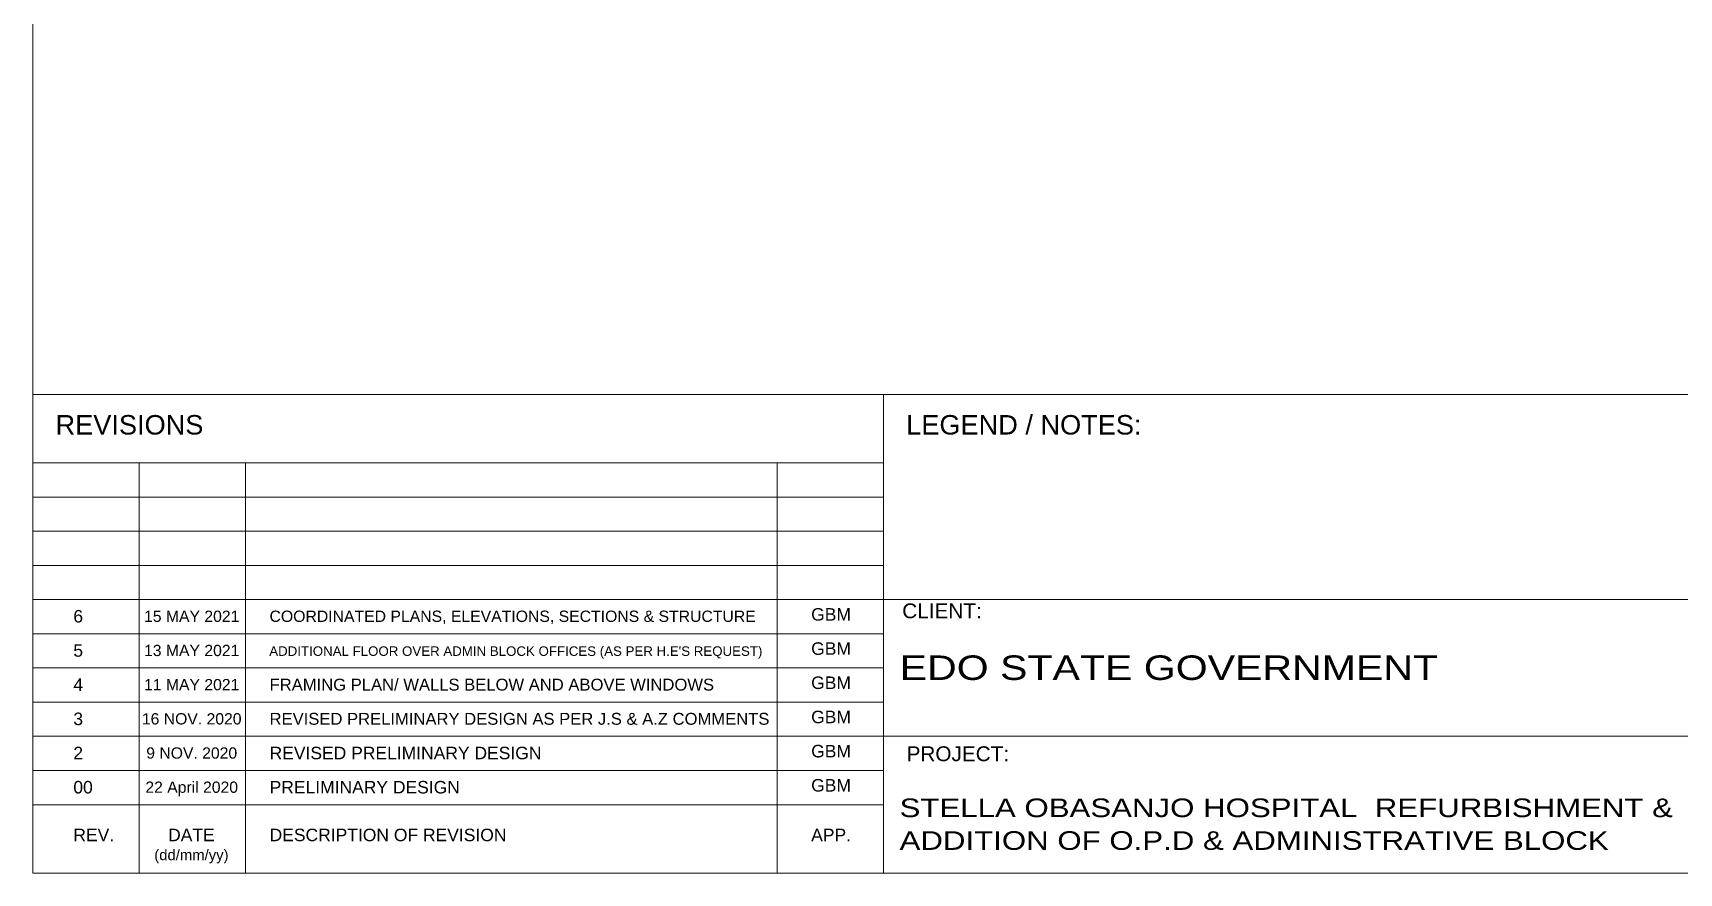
# Model space of a CAD drawing. Header units: millimetres. Extents: x -2143172 to 5255, y -610845 to 279739.
# Drawn here: x -1119593 to -1092660, y -610845 to -597109 of the extents above; entities that cross this region are included whole.
import ezdxf

# ---------------------------------------------------------------- set-up
doc = ezdxf.new("R2010")
doc.units = ezdxf.units.MM
doc.header["$LTSCALE"] = 30
doc.layers.add('Frame', color=7, linetype='Continuous', lineweight=5)
doc.styles.add('MARI3', font='arial.ttf', dxfattribs={"width": 1.2})
doc.styles.add('TTLB-A0-JeddahDP$0$Standard', font='txt_____.ttf')
doc.styles.add('TTLB-A0-JeddahDP$0$swis721', font='swiss.ttf')

msp = doc.modelspace()

# ---------------------------------------------------------------- linework, layer by layer
at = {"layer": 'Frame'}
for p, q in [((-1119592.6, -561642.4, 0.1), (-1119592.6, -610845.4, 0.1)), ((-1050005.6, -603019.8, 0.1), (-1119592.6, -603019.8, 0.1)), ((-1105675.2, -603019.8, 0.1), (-1105675.2, -610845.4, 0.1)), ((-1105675.2, -604137.7, 0.1), (-1119592.6, -604137.7, 0.1)), ((-1117852.9, -610845.4, 0.1), (-1117852.9, -604137.7, 0.1)), ((-1116113.2, -610845.4, 0.1), (-1116113.2, -604137.7, 0.1)), ((-1107414.8, -610845.4, 0.1), (-1107414.8, -604137.7, 0.1)), ((-1105675.2, -604696.7, 0.1), (-1119592.6, -604696.7, 0.1)), ((-1105675.2, -605255.7, 0.1), (-1119592.6, -605255.7, 0.1)), ((-1105675.2, -605814.6, 0.1), (-1119592.6, -605814.6, 0.1)), ((-1050005.6, -606373.6, 0.1), (-1119592.6, -606373.6, 0.1)), ((-1105675.2, -606932.6, 0.1), (-1119592.6, -606932.6, 0.1)), ((-1105675.2, -607491.5, 0.1), (-1119592.6, -607491.5, 0.1)), ((-1105675.2, -608050.5, 0.1), (-1119592.6, -608050.5, 0.1)), ((-1105675.2, -608609.5, 0.1), (-1119592.6, -608609.5, 0.1)), ((-1091757.8, -608609.5, 0.1), (-1105675.2, -608609.5, 0.1)), ((-1105675.2, -609168.5, 0.1), (-1119592.6, -609168.5, 0.1)), ((-1105675.2, -609727.4, 0.1), (-1119592.6, -609727.4, 0.1)), ((-1119592.6, -610845.4, 0.5), (-1050005.6, -610845.4, 0.5))]:
    msp.add_line(p, q, dxfattribs=at)

# ---------------------------------------------------------------- texts
at = {"layer": 'Frame', "style": 'MARI3', "width": 1.2}
for s, height, p in [('EDO STATE GOVERNMENT', 400.787, (-1105411.5, -607687.8, 0.1)), ('STELLA OBASANJO HOSPITAL  REFURBISHMENT &', 304.598, (-1105413.1, -609931.1, 0.1)), ('ADDITION OF O.P.D & ADMINISTRATIVE BLOCK', 304.598, (-1105413.1, -610466.2, 0.1))]:
    msp.add_text(s, height=height, dxfattribs=at).set_placement(p)
at = {"layer": 'Frame', "attachment_point": 1}
for s, insert, char_height, width, style in [('{\\fArial|b0|i0|c0|p34;REVISIONS}', (-1119222.1, -603357, 0.1), 317.963, 7631.121, 'TTLB-A0-JeddahDP$0$Standard'), ('{\\fArial|b0|i0|c0|p34;LEGEND / NOTES:}', (-1105304.7, -603357, 0.1), 317.963, 7631.121, 'TTLB-A0-JeddahDP$0$Standard'), ('{\\fArial|b0|i0|c0|p34;GBM}', (-1106859.4, -606513.6, 0.1), 204.624, 2694.806, 'TTLB-A0-JeddahDP$0$Standard'), ('CLIENT:', (-1105369.5, -606436.7, 0.1), 243.01, 5832.34, 'TTLB-A0-JeddahDP$0$swis721'), ('{\\fArial|b0|i0|c0|p34;6}', (-1118931.3, -606544.3, 0.1), 204.624, 2694.806, 'TTLB-A0-JeddahDP$0$Standard'), ('\\pxqc;{\\fArial|b0|i0|c0|p34;15 MAY 2021}', (-1118207.4, -606554.6, 0.1), 184.162, 2425.326, 'TTLB-A0-JeddahDP$0$Standard'), ('{\\fArial|b0|i0|c0|p34;COORDINATED PLANS, ELEVATIONS, SECTIONS & STRUCTURE}', (-1115721.3, -606554.3, 0.1), 184.673, 8720.487, 'TTLB-A0-JeddahDP$0$Standard'), ('{\\fArial|b0|i0|c0|p34;5}', (-1118931.3, -607103.3, 0.5), 204.624, 2694.806, 'TTLB-A0-JeddahDP$0$Standard'), ('\\pxqc;{\\fArial|b0|i0|c0|p34;13 MAY 2021}', (-1118207.4, -607113.6, 0.5), 184.162, 2425.326, 'TTLB-A0-JeddahDP$0$Standard'), ("{\\fArial|b0|i0|c0|p34;ADDITIONAL FLOOR OVER ADMIN BLOCK OFFICES (AS PER H.E'S REQUEST)}", (-1115725.9, -607138.9, 0.5), 155.514, 8295.024, 'TTLB-A0-JeddahDP$0$Standard'), ('{\\fArial|b0|i0|c0|p34;GBM}', (-1106859.4, -607072.6, 0.5), 204.624, 2694.806, 'TTLB-A0-JeddahDP$0$Standard'), ('{\\fArial|b0|i0|c0|p34;4}', (-1118931.3, -607662.2, 0.1), 204.624, 2694.806, 'TTLB-A0-JeddahDP$0$Standard'), ('\\pxqc;{\\fArial|b0|i0|c0|p34;11 MAY 2021}', (-1118207.4, -607672.5, 0.1), 184.162, 2425.326, 'TTLB-A0-JeddahDP$0$Standard'), ('{\\fArial|b0|i0|c0|p34;FRAMING PLAN/ WALLS BELOW AND ABOVE WINDOWS}', (-1115720.5, -607667.1, 0.1), 194.393, 9179.46, 'TTLB-A0-JeddahDP$0$Standard'), ('{\\fArial|b0|i0|c0|p34;GBM}', (-1106859.4, -607631.5, 0.1), 204.624, 2694.806, 'TTLB-A0-JeddahDP$0$Standard'), ('{\\fArial|b0|i0|c0|p34;3}', (-1118931.3, -608221.2, 0.1), 204.624, 2694.806, 'TTLB-A0-JeddahDP$0$Standard'), ('\\pxqc;{\\fArial|b0|i0|c0|p34;16 NOV. 2020}', (-1118207.4, -608231.5, 0.1), 184.162, 2425.326, 'TTLB-A0-JeddahDP$0$Standard'), ('{\\fArial|b0|i0|c0|p34;REVISED PRELIMINARY DESIGN AS PER J.S & A.Z COMMENTS}', (-1115720.5, -608226.1, 0.1), 194.393, 9179.46, 'TTLB-A0-JeddahDP$0$Standard'), ('{\\fArial|b0|i0|c0|p34;GBM}', (-1106859.4, -608190.5, 0.1), 204.624, 2694.806, 'TTLB-A0-JeddahDP$0$Standard'), ('{\\fArial|b0|i0|c0|p34;2}', (-1118931.3, -608780.2, 0.1), 204.624, 2694.806, 'TTLB-A0-JeddahDP$0$Standard'), ('\\pxqc;{\\fArial|b0|i0|c0|p34;9 NOV. 2020}', (-1118207.4, -608790.5, 0.1), 184.162, 2425.326, 'TTLB-A0-JeddahDP$0$Standard'), ('{\\fArial|b0|i0|c0|p34;REVISED PRELIMINARY DESIGN}', (-1115720.1, -608780.2, 0.1), 204.624, 8492.981, 'TTLB-A0-JeddahDP$0$Standard'), ('{\\fArial|b0|i0|c0|p34;GBM}', (-1106859.4, -608749.5, 0.1), 204.624, 2694.806, 'TTLB-A0-JeddahDP$0$Standard'), ('PROJECT:', (-1105299.2, -608773.3, 0.1), 243.01, 5832.34, 'TTLB-A0-JeddahDP$0$swis721'), ('{\\fArial|b0|i0|c0|p34;00}', (-1118931.3, -609339.2, 0.1), 204.624, 2694.806, 'TTLB-A0-JeddahDP$0$Standard'), ('\\pxqc;{\\fArial|b0|i0|c0|p34;22 April 2020}', (-1118207.4, -609349.4, 0.1), 184.162, 2425.326, 'TTLB-A0-JeddahDP$0$Standard'), ('{\\fArial|b0|i0|c0|p34;PRELIMINARY DESIGN}', (-1115720.1, -609339.2, 0.1), 204.624, 8492.981, 'TTLB-A0-JeddahDP$0$Standard'), ('{\\fArial|b0|i0|c0|p34;GBM}', (-1106859.4, -609308.5, 0.1), 204.624, 2694.806, 'TTLB-A0-JeddahDP$0$Standard'), ('{\\fArial|b0|i0|c0|p34;REV.}', (-1118931.3, -610119.9, 0.1), 204.624, 2694.806, 'TTLB-A0-JeddahDP$0$Standard'), ('\\pxqc;{\\fArial|b0|i0|c0|p34;DATE\\P\\H0.85x;(dd/mm/yy)}', (-1118347, -610119.9, 0.1), 204.624, 2694.806, 'TTLB-A0-JeddahDP$0$Standard'), ('{\\fArial|b0|i0|c0|p34;DESCRIPTION OF REVISION}', (-1115720.1, -610119.9, 0.1), 204.624, 4163.211, 'TTLB-A0-JeddahDP$0$Standard'), ('{\\fArial|b0|i0|c0|p34;APP.}', (-1106859.4, -610119.9, 0.1), 204.624, 2694.806, 'TTLB-A0-JeddahDP$0$Standard')]:
    msp.add_mtext(s, dxfattribs=dict(at, insert=insert, char_height=char_height, width=width, style=style))

doc.saveas('drawing.dxf')
